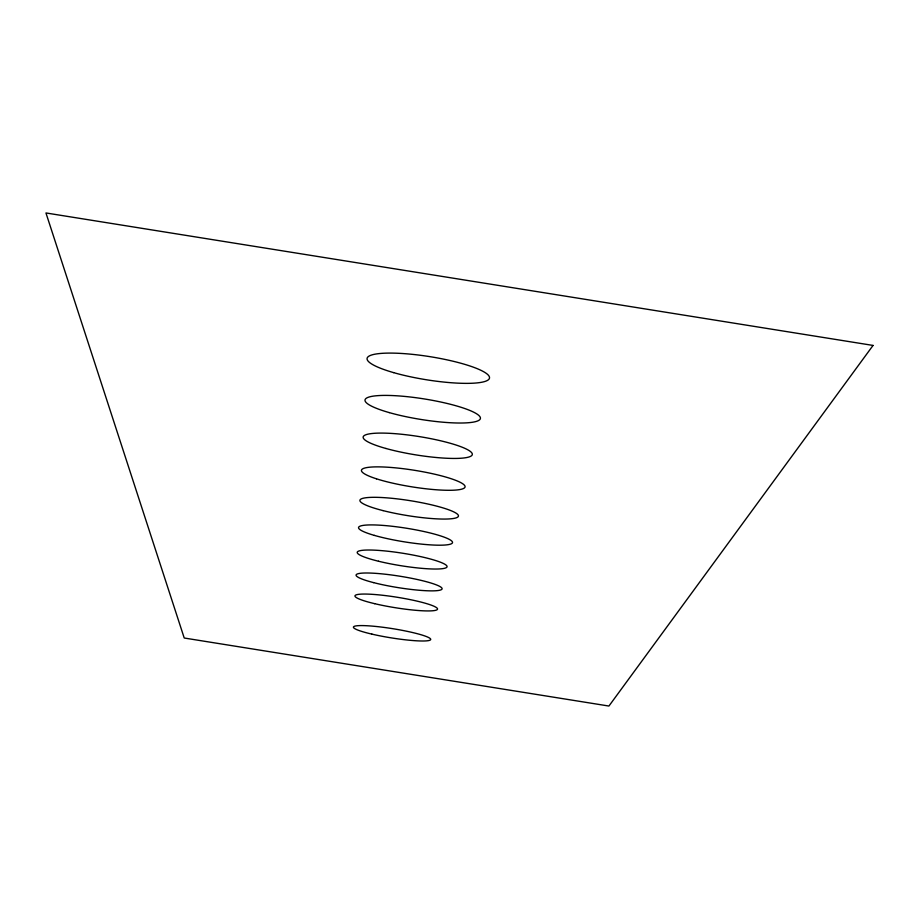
<?xml version="1.0" encoding="UTF-8"?>
<svg xmlns="http://www.w3.org/2000/svg" width="919" height="919" viewBox="0 0 919 919"><rect width="100%" height="100%" fill="white"/><g stroke="black" fill="none" stroke-linecap="round" stroke-linejoin="round"><path stroke-width="1.38" d="M873.05 345.429L608.929 706.045L184.225 638.016L45.95 212.955L873.05 345.429M393.608 372.62A61.975 11.683 9.1 0 0 489.299 378.651A61.975 11.683 9.1 0 0 401.902 353.482A61.975 11.683 9.1 0 0 393.608 372.62M389.242 412.597A58.437 10.396 9.1 0 0 480.143 419.167A58.437 10.396 9.1 0 0 398.639 395.917A58.437 10.396 9.1 0 0 389.242 412.597M385.911 448.472A55.289 9.305 9.1 0 0 472.033 455.181A55.289 9.305 9.1 0 0 395.101 433.676A55.289 9.305 9.1 0 0 385.911 448.472M376.457 478.81A52.463 8.374 9.1 0 0 463.21 488.632A52.463 8.374 9.1 0 0 399.937 468.311A52.463 8.374 9.1 0 0 376.457 478.81M383.085 510.619A49.902 7.582 9.1 0 0 458.42 516.191A49.902 7.582 9.1 0 0 385.969 497.788A49.902 7.582 9.1 0 0 383.085 510.619M374.378 535.398A47.593 6.893 9.1 0 0 451.551 543.68A47.593 6.893 9.1 0 0 390.541 526.093A47.593 6.893 9.1 0 0 374.378 535.398M373.562 582.612A43.549 5.767 9.1 0 0 441.821 589.32A43.549 5.767 9.1 0 0 381.879 573.87A43.549 5.767 9.1 0 0 373.562 582.612M378.502 561.233A45.479 6.295 9.1 0 0 447.036 566.805A45.479 6.295 9.1 0 0 380.903 550.573A45.479 6.295 9.1 0 0 378.502 561.233M374.653 603.668A41.769 5.307 9.1 0 0 437.513 609.171A41.769 5.307 9.1 0 0 376.675 594.673A41.769 5.307 9.1 0 0 374.653 603.668M371.885 634.121A39.115 4.652 9.1 0 0 430.689 639.532A39.115 4.652 9.1 0 0 373.654 626.241A39.115 4.652 9.1 0 0 371.885 634.121"/></g></svg>
